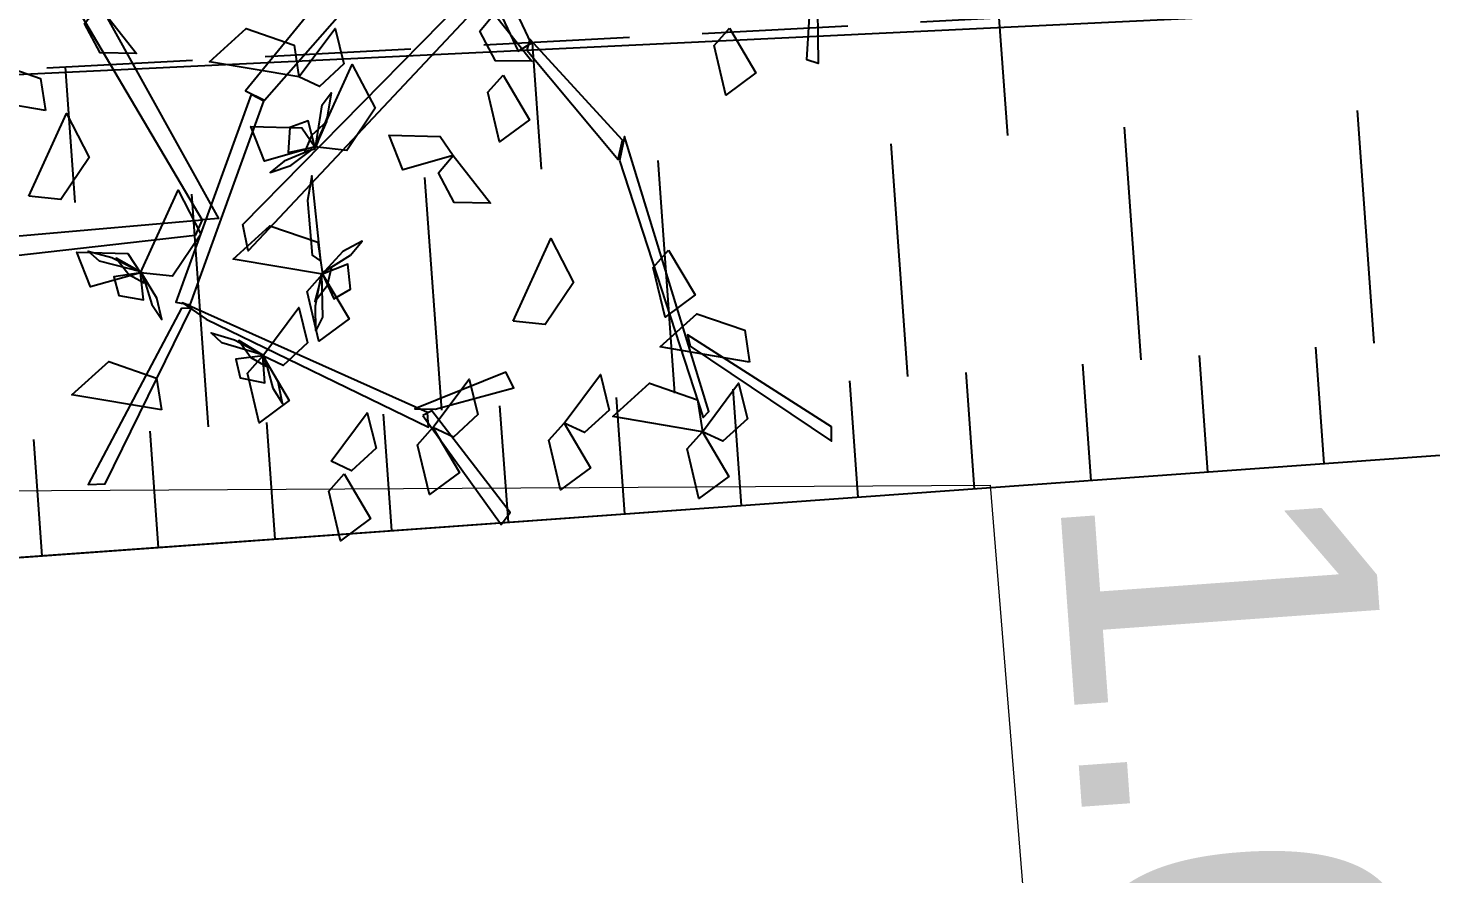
# Model space of a CAD drawing. Header units: metres. Extents: x 1851758 to 1852050, y 5187822 to 5188223.
# Drawn here: x 1851949.972 to 1851953.579, y 5187915.223 to 5187917.399 of the extents above; entities that cross this region are included whole.
import ezdxf

# ---------------------------------------------------------------- set-up
doc = ezdxf.new("R2010")
doc.units = ezdxf.units.M
doc.header["$LTSCALE"] = 2.5
doc.linetypes.add('L8', pattern=[0.225, 0.15, -0.075])
for name, color, linetype in [('PFM_VRD ET 2D', 7, 'CONTINUOUS'), ('PRO_VOI', 7, 'CONTINUOUS'), ('PRO_VOI_VEG', 81, 'CONTINUOUS')]:
    doc.layers.add(name, color=color, linetype=linetype)
doc.layers.add('PRO_PAR_COT_DA', color=150, linetype='CONTINUOUS', lineweight=20)
doc.layers.add('PRO_PAR_SURF', color=157, linetype='CONTINUOUS', lineweight=20)
doc.styles.get("Standard").update_dxf_attribs({"font": 'arial.ttf'})

# ---------------------------------------------------------------- blocks, each defined once
blk = doc.blocks.new('arbre4')
at = {"layer": 'PRO_VOI_VEG', "color": 42, "linetype": 'ByBlock', "lineweight": -2, "extrusion": (0.117148, 0.690201, 0.714072), "elevation": 0.9423, "flags": 128}
for points in [[(-0.0158, 2.9868), (-0.5345, 4.2377), (-0.5974, 4.1723), (-0.0875, 2.9468), (-0.0158, 2.9868)], [(-0.3516, 3.8619), (0.7588, 5.8409), (0.7985, 5.6534), (-0.3165, 3.7606), (-0.3516, 3.8619)]]:
    blk.add_lwpolyline(points, close=True, dxfattribs=at)
at = {"layer": 'PRO_VOI_VEG', "color": 42, "linetype": 'ByBlock', "lineweight": -2, "extrusion": (0.715812, 0.230111, 0.659289), "elevation": 1.31, "flags": 128}
blk.add_lwpolyline([(-1.3064, 2.5579), (-1.9997, 4.5127), (-2.081, 4.4029), (-1.4555, 2.4808), (-1.3064, 2.5579)], close=True, dxfattribs=at)
at = {"layer": 'PRO_VOI_VEG', "color": 42, "linetype": 'ByBlock', "lineweight": -2, "extrusion": (0.467607, -0.569947, 0.67565), "elevation": 4.1436, "flags": 128}
blk.add_lwpolyline([(-3.2067, 2.3733), (-2.8223, 4.7475), (-2.7247, 4.5887), (-3.1414, 2.2936), (-3.2067, 2.3733)], close=True, dxfattribs=at)
at = {"layer": 'PRO_VOI_VEG', "linetype": 'ByBlock', "lineweight": -2, "extrusion": (-2.51652e-10, -0.654654, 0.755929), "elevation": 5.8288, "flags": 128}
blk.add_lwpolyline([(-1.9978, 2.3791), (-1.8248, 2.0365), (-2.0115, 2.0611), (-2.0793, 2.2695), (-1.9978, 2.3791)], close=True, dxfattribs=at)
at = {"layer": 'PRO_VOI_VEG', "color": 42, "linetype": 'ByBlock', "lineweight": -2, "extrusion": (-0.89221, -0.02421, 0.450971), "elevation": 1.7248, "flags": 128}
blk.add_lwpolyline([(2.2374, 7.0329), (2.6553, 6.9441), (2.6289, 6.8208), (2.1331, 7.0114), (2.2374, 7.0329)], close=True, dxfattribs=at)
at = {"layer": 'PRO_VOI_VEG', "linetype": 'ByBlock', "lineweight": -2, "extrusion": (-0.095442, 0.360509, 0.92786), "flags": 128}
for points, elevation in [([(1.6, 4.094), (2.0081, 3.8493), (1.773, 3.7431), (1.569, 3.9185), (1.6, 4.094)], 4.489), ([(2.8862, 3.6731), (3.2943, 3.4284), (3.0592, 3.3222), (2.8552, 3.4976), (2.8862, 3.6731)], 4.1703), ([(1.8234, 4.4791), (2.2315, 4.2344), (1.9964, 4.1282), (1.7923, 4.3036), (1.8234, 4.4791)], 2.7729), ([(2.837, 5.3739), (3.245, 5.1292), (3.01, 5.023), (2.8059, 5.1984), (2.837, 5.3739)], 3.9746), ([(-0.0958, 6.0943), (0.3123, 5.8496), (0.0772, 5.7434), (-0.1268, 5.9188), (-0.0958, 6.0943)], 3.6851), ([(0.252, 6.3324), (0.6601, 6.0877), (0.425, 5.9815), (0.221, 6.1569), (0.252, 6.3324)], 3.5894)]:
    blk.add_lwpolyline(points, close=True, dxfattribs=dict(at, elevation=elevation))
at = {"layer": 'PRO_VOI_VEG', "linetype": 'ByBlock', "lineweight": -2, "extrusion": (0.632852, 0.167542, 0.755929), "flags": 128}
for points, elevation in [([(-2.1246, 6.0027), (-1.9516, 5.6602), (-2.1383, 5.6847), (-2.2061, 5.8931), (-2.1246, 6.0027)], 4.4873), ([(-3.4152, 5.7263), (-3.2422, 5.3838), (-3.4289, 5.4083), (-3.4967, 5.6167), (-3.4152, 5.7263)], 3.1695), ([(-4.0553, 4.899), (-3.8824, 4.5565), (-4.0691, 4.5811), (-4.1369, 4.7894), (-4.0553, 4.899)], 3.2871), ([(-4.2579, 4.4124), (-4.0849, 4.0699), (-4.2716, 4.0944), (-4.3394, 4.3028), (-4.2579, 4.4124)], 3.7085), ([(-4.0434, 7.2457), (-3.8704, 6.9032), (-4.0572, 6.9277), (-4.125, 7.1361), (-4.0434, 7.2457)], 5.1543), ([(-4.537, 4.9837), (-4.364, 4.6412), (-4.5507, 4.6658), (-4.6185, 4.8741), (-4.537, 4.9837)], 5.3697)]:
    blk.add_lwpolyline(points, close=True, dxfattribs=dict(at, elevation=elevation))
at = {"layer": 'PRO_VOI_VEG', "linetype": 'ByBlock', "lineweight": -2, "extrusion": (-4.92671e-09, -0.654654, 0.755929), "flags": 128}
for points, elevation in [([(0.0247, 2.5212), (0.1977, 2.1787), (0.011, 2.2032), (-0.0568, 2.4116), (0.0247, 2.5212)], 6.3046), ([(-0.2458, 0.7992), (-0.0728, 0.4567), (-0.2596, 0.4813), (-0.3274, 0.6896), (-0.2458, 0.7992)], 5.4003)]:
    blk.add_lwpolyline(points, close=True, dxfattribs=dict(at, elevation=elevation))
at = {"layer": 'PRO_VOI_VEG', "color": 42, "linetype": 'ByBlock', "lineweight": -2, "extrusion": (-0.708702, 0.594292, 0.380209), "elevation": -0.1795, "flags": 128}
blk.add_lwpolyline([(1.7418, 4.0115), (1.9291, 5.8754), (1.8347, 5.7712), (1.6866, 3.9569), (1.7418, 4.0115)], close=True, dxfattribs=at)
at = {"layer": 'PRO_VOI_VEG', "linetype": 'ByBlock', "lineweight": -2, "extrusion": (0.372929, 1.77869e-09, 0.92786), "elevation": 3.9185, "flags": 128}
blk.add_lwpolyline([(-2.8291, 2.5999), (-2.4211, 2.3552), (-2.6561, 2.249), (-2.8602, 2.4245), (-2.8291, 2.5999)], close=True, dxfattribs=at)
at = {"layer": 'PRO_VOI_VEG', "linetype": 'ByBlock', "lineweight": -2, "extrusion": (0.843665, 0.223353, 0.488205), "flags": 128}
for points, elevation in [([(-2.6258, 6.1114), (-2.8883, 6.0057), (-2.9441, 6.3819), (-2.6832, 6.324), (-2.6258, 6.1114)], 4.0724), ([(-2.4655, 5.2636), (-2.728, 5.1579), (-2.7838, 5.5341), (-2.5229, 5.4763), (-2.4655, 5.2636)], 2.2495), ([(-3.1219, 7.2801), (-3.3844, 7.1744), (-3.4402, 7.5506), (-3.1793, 7.4927), (-3.1219, 7.2801)], 1.9832), ([(-3.5987, 5.0186), (-3.8612, 4.9129), (-3.9171, 5.2891), (-3.6561, 5.2312), (-3.5987, 5.0186)], 2.6876), ([(-3.4152, 5.6727), (-3.6777, 5.567), (-3.7335, 5.9432), (-3.4726, 5.8853), (-3.4152, 5.6727)], 0.5909), ([(-4.0553, 5.725), (-4.3178, 5.6192), (-4.3737, 5.9954), (-4.1127, 5.9376), (-4.0553, 5.725)], 1.4249), ([(-4.2579, 6.596), (-4.5204, 6.4903), (-4.5763, 6.8665), (-4.3153, 6.8086), (-4.2579, 6.596)], 2.6498), ([(-4.537, 6.513), (-4.7995, 6.4072), (-4.8554, 6.7834), (-4.5944, 6.7256), (-4.537, 6.513)], 3.3545), ([(-4.1268, 5.5788), (-4.3893, 5.4731), (-4.4452, 5.8493), (-4.1842, 5.7914), (-4.1268, 5.5788)], 0.7589)]:
    blk.add_lwpolyline(points, close=True, dxfattribs=dict(at, elevation=elevation))
at = {"layer": 'PRO_VOI_VEG', "linetype": 'ByBlock', "lineweight": -2, "extrusion": (0.372929, 2.33268e-10, 0.92786), "elevation": 2.9444, "flags": 128}
blk.add_lwpolyline([(-2.9622, 3.8098), (-2.5541, 3.565), (-2.7892, 3.4588), (-2.9932, 3.6343), (-2.9622, 3.8098)], close=True, dxfattribs=at)
at = {"layer": 'PRO_VOI_VEG', "color": 42, "linetype": 'ByBlock', "lineweight": -2, "extrusion": (0.61949, 0.103981, 0.778087), "elevation": 2.2461, "flags": 128}
for points in [[(-2.2906, 3.9436), (-3.2312, 4.7621), (-3.2626, 4.6739), (-2.3395, 3.8728), (-2.2906, 3.9436)], [(-2.9243, 4.5299), (-2.6846, 6.8004), (-2.5776, 6.6586), (-2.8544, 4.4601), (-2.9243, 4.5299)]]:
    blk.add_lwpolyline(points, close=True, dxfattribs=at)
at = {"layer": 'PRO_VOI_VEG', "color": 6, "linetype": 'ByBlock', "lineweight": -2, "extrusion": (-0.937099, 0.307673, 0.164872), "elevation": 0.7776, "flags": 128}
blk.add_lwpolyline([(2.9866, 4.5535), (2.7646, 4.4466), (2.6941, 4.6259), (2.82, 4.6801), (2.9866, 4.5535)], close=True, dxfattribs=at)
at = {"layer": 'PRO_VOI_VEG', "linetype": 'ByBlock', "lineweight": -2, "extrusion": (-3.21725e-09, -0.872729, 0.488205), "elevation": 4.7174, "flags": 128}
blk.add_lwpolyline([(-0.951, 2.6381), (-1.2135, 2.5324), (-1.2694, 2.9086), (-1.0084, 2.8507), (-0.951, 2.6381)], close=True, dxfattribs=at)
at = {"layer": 'PRO_VOI_VEG', "color": 6, "linetype": 'ByBlock', "lineweight": -2, "extrusion": (-0.67993, 0.547131, 0.488205), "elevation": 1.3471, "flags": 128}
blk.add_lwpolyline([(2.8004, 4.5235), (2.7079, 4.3093), (2.7893, 4.1925), (2.9002, 4.3239), (2.8004, 4.5235)], close=True, dxfattribs=at)
at = {"layer": 'PRO_VOI_VEG', "color": 6, "linetype": 'ByBlock', "lineweight": -2, "extrusion": (0.773757, -0.622632, 0.116747), "elevation": 1.5696, "flags": 128}
blk.add_lwpolyline([(-2.8077, 4.4665), (-2.6562, 4.6919), (-2.7597, 4.9064), (-2.8484, 4.7524), (-2.8077, 4.4665)], close=True, dxfattribs=at)
at = {"layer": 'PRO_VOI_VEG', "linetype": 'ByBlock', "lineweight": -2, "extrusion": (9.90251e-10, -0.872729, 0.488205), "elevation": 5.4695, "flags": 128}
blk.add_lwpolyline([(-0.2458, 3.7736), (-0.5083, 3.6679), (-0.5642, 4.0441), (-0.3032, 3.9862), (-0.2458, 3.7736)], close=True, dxfattribs=at)
at = {"layer": 'PRO_VOI_VEG', "color": 6, "linetype": 'ByBlock', "lineweight": -2, "extrusion": (-0.343079, 0.926999, 0.151559), "elevation": -1.6061, "flags": 128}
blk.add_lwpolyline([(1.8903, 4.894), (2.0475, 4.8479), (2.1378, 5.0037), (2.0259, 5.0864), (1.8903, 4.894)], close=True, dxfattribs=at)
at = {"layer": 'PRO_VOI_VEG', "color": 42, "linetype": 'ByBlock', "lineweight": -2, "extrusion": (-0.69055, 0.517001, 0.505816), "elevation": 0.7271, "flags": 128}
for points in [[(2.0587, 5.7834), (2.9491, 7.8955), (2.9065, 7.9111), (1.9406, 5.6968), (2.0587, 5.7834)], [(2.6735, 7.3969), (2.7007, 9.1258), (2.6383, 9.0488), (2.6323, 7.3121), (2.6735, 7.3969)]]:
    blk.add_lwpolyline(points, close=True, dxfattribs=at)
at = {"layer": 'PRO_VOI_VEG', "linetype": 'ByBlock', "lineweight": -2, "extrusion": (0.372929, 1.77872e-09, 0.92786), "elevation": 5.0784, "flags": 128}
blk.add_lwpolyline([(-3.4013, 4.0843), (-2.9932, 3.8396), (-3.2283, 3.7334), (-3.4323, 3.9089), (-3.4013, 4.0843)], close=True, dxfattribs=at)
at = {"layer": 'PRO_VOI_VEG', "color": 42, "linetype": 'ByBlock', "lineweight": -2, "extrusion": (0.124848, 0.849428, 0.512724), "elevation": -0.4391, "flags": 128}
blk.add_lwpolyline([(0.5482, 5.5351), (0.5064, 6.0797), (0.4602, 6.1345), (0.5351, 5.2847), (0.5482, 5.5351)], close=True, dxfattribs=at)
at = {"layer": 'PRO_VOI_VEG', "linetype": 'ByBlock', "lineweight": -2, "extrusion": (9.90252e-10, -0.872729, 0.488205), "elevation": 5.2168, "flags": 128}
blk.add_lwpolyline([(-1.8958, 2.3588), (-2.1583, 2.2531), (-2.2141, 2.6293), (-1.9532, 2.5714), (-1.8958, 2.3588)], close=True, dxfattribs=at)
at = {"layer": 'PRO_VOI_VEG', "color": 6, "linetype": 'ByBlock', "lineweight": -2, "extrusion": (-0.395699, -0.90346, 0.164872), "elevation": 4.5799, "flags": 128}
blk.add_lwpolyline([(-0.37, 3.9179), (-0.592, 3.811), (-0.6625, 3.9903), (-0.5366, 4.0445), (-0.37, 3.9179)], close=True, dxfattribs=at)
at = {"layer": 'PRO_VOI_VEG', "color": 6, "linetype": 'ByBlock', "lineweight": -2, "extrusion": (0.693632, 0.710806, 0.116747), "elevation": -3.1887, "flags": 128}
blk.add_lwpolyline([(-1.0261, 5.0258), (-0.8745, 5.2513), (-0.978, 5.4657), (-1.0667, 5.3117), (-1.0261, 5.0258)], close=True, dxfattribs=at)
at = {"layer": 'PRO_VOI_VEG', "color": 6, "linetype": 'ByBlock', "lineweight": -2, "extrusion": (0.497589, -0.85407, 0.151559), "elevation": 3.5984, "flags": 128}
blk.add_lwpolyline([(-2.5704, 6.8441), (-2.4133, 6.798), (-2.3229, 6.9538), (-2.4349, 7.0364), (-2.5704, 6.8441)], close=True, dxfattribs=at)
at = {"layer": 'PRO_VOI_VEG', "color": 6, "linetype": 'ByBlock', "lineweight": -2, "extrusion": (-0.609521, -0.624612, 0.488205), "elevation": 5.5284, "flags": 128}
blk.add_lwpolyline([(1.0187, 2.1845), (0.9263, 1.9703), (1.0076, 1.8535), (1.1185, 1.9849), (1.0187, 2.1845)], close=True, dxfattribs=at)
at = {"layer": 'PRO_VOI_VEG', "color": 6, "linetype": 'ByBlock', "lineweight": -2, "extrusion": (-0.955509, -0.253047, 0.151559), "elevation": 3.3624, "flags": 128}
blk.add_lwpolyline([(2.8191, 4.1322), (2.9762, 4.0861), (3.0665, 4.2419), (2.9546, 4.3245), (2.8191, 4.1322)], close=True, dxfattribs=at)
at = {"layer": 'PRO_VOI_VEG', "color": 6, "linetype": 'ByBlock', "lineweight": -2, "extrusion": (-0.869419, 0.480084, 0.116747), "elevation": 0.026, "flags": 128}
blk.add_lwpolyline([(3.5089, 7.3829), (3.6604, 7.6084), (3.5569, 7.8228), (3.4682, 7.6689), (3.5089, 7.3829)], close=True, dxfattribs=at)
at = {"layer": 'PRO_VOI_VEG', "color": 6, "linetype": 'ByBlock', "lineweight": -2, "extrusion": (0.763992, -0.421868, 0.488205), "elevation": 4.3083, "flags": 128}
blk.add_lwpolyline([(-3.5163, 5.9794), (-3.6087, 5.7653), (-3.5273, 5.6484), (-3.4164, 5.7799), (-3.5163, 5.9794)], close=True, dxfattribs=at)
at = {"layer": 'PRO_VOI_VEG', "linetype": 'ByBlock', "lineweight": -2, "extrusion": (0.372929, -1.31216e-09, 0.92786), "elevation": 5.7831, "flags": 128}
blk.add_lwpolyline([(-3.8049, 2.3312), (-3.3969, 2.0864), (-3.6319, 1.9802), (-3.836, 2.1557), (-3.8049, 2.3312)], close=True, dxfattribs=at)
at = {"layer": 'PRO_VOI_VEG', "color": 6, "linetype": 'ByBlock', "lineweight": -2, "extrusion": (0.976083, -0.141702, 0.164872), "elevation": 0.7578, "flags": 128}
blk.add_lwpolyline([(-3.5849, 7.3108), (-3.8069, 7.2039), (-3.8774, 7.3832), (-3.7515, 7.4374), (-3.5849, 7.3108)], close=True, dxfattribs=at)
at = {"layer": 'PRO_VOI_VEG', "color": 42, "linetype": 'ByBlock', "lineweight": -2, "extrusion": (0.777245, 0.333464, 0.533566), "elevation": -0.0008, "flags": 128}
blk.add_lwpolyline([(-2.6382, 5.5886), (-3.2152, 7.1795), (-3.2534, 7.0318), (-2.663, 5.5072), (-2.6382, 5.5886)], close=True, dxfattribs=at)
at = {"layer": 'PRO_VOI_VEG', "color": 42, "linetype": 'ByBlock', "lineweight": -2, "extrusion": (-0.337138, 0.359844, 0.869971), "elevation": 3.3126, "flags": 128}
blk.add_lwpolyline([(3.6593, 3.7129), (3.3029, 5.115), (3.2496, 5.0518), (3.6795, 3.5442), (3.6593, 3.7129)], close=True, dxfattribs=at)
at = {"layer": 'PRO_VOI_VEG', "color": 6, "linetype": 'ByBlock', "lineweight": -2, "extrusion": (-0.424212, -0.890428, 0.164872), "elevation": 4.868, "flags": 128}
blk.add_lwpolyline([(0.4922, 4.5123), (0.2702, 4.4054), (0.1997, 4.5847), (0.3256, 4.6389), (0.4922, 4.5123)], close=True, dxfattribs=at)
at = {"layer": 'PRO_VOI_VEG', "color": 6, "linetype": 'ByBlock', "lineweight": -2, "extrusion": (0.715872, 0.688402, 0.116747), "elevation": -2.9858, "flags": 128}
blk.add_lwpolyline([(-1.8985, 5.6401), (-1.7469, 5.8656), (-1.8505, 6.08), (-1.9392, 5.9261), (-1.8985, 5.6401)], close=True, dxfattribs=at)
at = {"layer": 'PRO_VOI_VEG', "color": 6, "linetype": 'ByBlock', "lineweight": -2, "extrusion": (-0.629064, -0.604925, 0.488205), "elevation": 5.7246, "flags": 128}
blk.add_lwpolyline([(1.8911, 2.801), (1.7987, 2.5868), (1.88, 2.47), (1.991, 2.6014), (1.8911, 2.801)], close=True, dxfattribs=at)
at = {"layer": 'PRO_VOI_VEG', "color": 6, "linetype": 'ByBlock', "lineweight": -2, "extrusion": (-0.963068, -0.222551, 0.151559), "elevation": 2.9058, "flags": 128}
blk.add_lwpolyline([(3.5014, 4.8434), (3.6585, 4.7973), (3.7488, 4.9531), (3.6369, 5.0358), (3.5014, 4.8434)], close=True, dxfattribs=at)
at = {"layer": 'PRO_VOI_VEG', "color": 42, "linetype": 'ByBlock', "lineweight": -2, "extrusion": (0.11427, 0.52295, 0.844669), "elevation": 2.2674, "flags": 128}
blk.add_lwpolyline([(-0.4699, 6.4342), (-0.8545, 6.2418), (-0.8043, 6.1529), (-0.3651, 6.448), (-0.4699, 6.4342)], close=True, dxfattribs=at)
at = {"layer": 'PRO_VOI_VEG', "color": 42, "linetype": 'ByBlock', "lineweight": -2, "extrusion": (-0.429529, 0.712039, 0.555433), "elevation": 0.1677, "flags": 128}
blk.add_lwpolyline([(2.6312, 6.333), (2.6314, 7.5727), (2.5584, 7.5319), (2.5804, 6.3444), (2.6312, 6.333)], close=True, dxfattribs=at)

msp = doc.modelspace()

# ---------------------------------------------------------------- linework, layer by layer
at = {"layer": 'PFM_VRD ET 2D', "flags": 128}
msp.add_lwpolyline([(1851980.4895, 5187910.7078), (1851980.066, 5187919.6991), (1851980.0482, 5187919.7244), (1851979.7492, 5187920.1411), (1851979.2115, 5187920.0005), (1851978.3258, 5187919.0189), (1851977.938, 5187918.5846), (1851977.1972, 5187918.5566), (1851968.3033, 5187918.1837), (1851965.2245, 5187918.0978), (1851953.947, 5187917.4703), (1851947.1554, 5187917.1454), (1851946.7598, 5187917.12), (1851946.1805, 5187917.0766), (1851930.367, 5187915.6599)], dxfattribs=at)
at = {"layer": 'PRO_PAR_COT_DA', "flags": 128}
msp.add_lwpolyline([(1851947.4677, 5187916.1951), (1851952.4459, 5187916.2231), (1851952.7068, 5187913.0081)], dxfattribs=at)
at = {"layer": 'PRO_PAR_SURF', "flags": 128}
msp.add_lwpolyline([(1851979.4592, 5187919.5236), (1851978.1813, 5187918.0657), (1851896.9596, 5187912.2309), (1851896.7804, 5187914.7245), (1851884.8113, 5187913.8647), (1851885.6711, 5187901.8955), (1851897.6403, 5187902.7554), (1851899.2249, 5187880.6971), (1851981.4866, 5187886.528)], close=True, dxfattribs=at)
at = {"layer": 'PRO_VOI', "color": 32}
for p, q in [((1851952.4915, 5187917.1225, 222.36), (1851952.4697, 5187917.4255, 297.3981)), ((1851951.2926, 5187917.0364, 218.2069), (1851951.2692, 5187917.3622, 297.3981)), ((1851950.0938, 5187916.9503, 214.2061), (1851950.0687, 5187917.299, 297.3981)), ((1851953.4336, 5187916.5887, 75.192), (1851953.3906, 5187917.1871, 225.5748)), ((1851952.8342, 5187916.5456, 74.473), (1851952.7912, 5187917.1441, 223.4179)), ((1851952.2348, 5187916.5026, 73.7677), (1851952.1918, 5187917.101, 221.302)), ((1851951.6353, 5187916.4595, 73.0756), (1851951.5923, 5187917.058, 219.2257)), ((1851951.0359, 5187916.4164, 72.3964), (1851950.9929, 5187917.0149, 217.1881)), ((1851950.4365, 5187916.3734, 71.7296), (1851950.3935, 5187916.9718, 215.1879)), ((1851953.3052, 5187916.2787), (1851953.2837, 5187916.5779, 75.0105)), ((1851953.0055, 5187916.2572), (1851952.984, 5187916.5564, 74.651)), ((1851952.4061, 5187916.2141), (1851952.3846, 5187916.5133, 73.9424)), ((1851952.7058, 5187916.2356), (1851952.6843, 5187916.5349, 74.295)), ((1851951.8067, 5187916.171), (1851951.7852, 5187916.4703, 73.247)), ((1851952.1064, 5187916.1926), (1851952.0849, 5187916.4918, 73.593)), ((1851951.507, 5187916.1495), (1851951.4855, 5187916.4487, 72.9042)), ((1851950.9076, 5187916.1064), (1851950.8861, 5187916.4057, 72.2281)), ((1851951.2073, 5187916.128), (1851951.1858, 5187916.4272, 72.5646)), ((1851950.3081, 5187916.0634), (1851950.2866, 5187916.3626, 71.5645)), ((1851950.6078, 5187916.0849), (1851950.5864, 5187916.3841, 71.8948)), ((1851950.0084, 5187916.0419), (1851949.9869, 5187916.3411, 71.2372))]:
    msp.add_line(p, q, dxfattribs=at)
at = {"layer": 'PRO_VOI', "color": 34, "linetype": 'L8', "elevation": 297.3981, "flags": 128}
msp.add_lwpolyline([(1851885.2529, 5187907.7177), (1851884.5402, 5187913.8452, -0.395782), (1851884.7886, 5187914.1803), (1851896.718, 5187915.593, -0.445633), (1851897.6371, 5187914.7861), (1851897.6776, 5187913.0713), (1851915.0303, 5187914.4942), (1851930.367, 5187915.6599), (1851947.1554, 5187917.1454), (1851965.2245, 5187918.0978), (1851977.1972, 5187918.5566), (1851979.5536, 5187920.2457)], format="xyb", dxfattribs=at)
at = {"layer": 'PRO_VOI', "flags": 128}
msp.add_lwpolyline([(1851947.4917, 5187915.8611), (1851978.1813, 5187918.0657), (1851979.588, 5187919.6705)], dxfattribs=at)

# ---------------------------------------------------------------- block references
at = {"layer": 'PRO_VOI_VEG', "xscale": 0.5, "yscale": 0.5, "zscale": 0.5, "rotation": 4.640794973699927}
msp.add_blockref('arbre4', (1851951.069, 5187918.5415), dxfattribs=at)

# ---------------------------------------------------------------- texts
at = {"layer": 'PRO_PAR_COT_DA', "insert": (1851953.1267, 5187914.7034), "char_height": 0.8, "attachment_point": 5, "rotation": 274.1089}
msp.add_mtext('\\A1;1.00m', dxfattribs=at)

doc.saveas('drawing.dxf')
